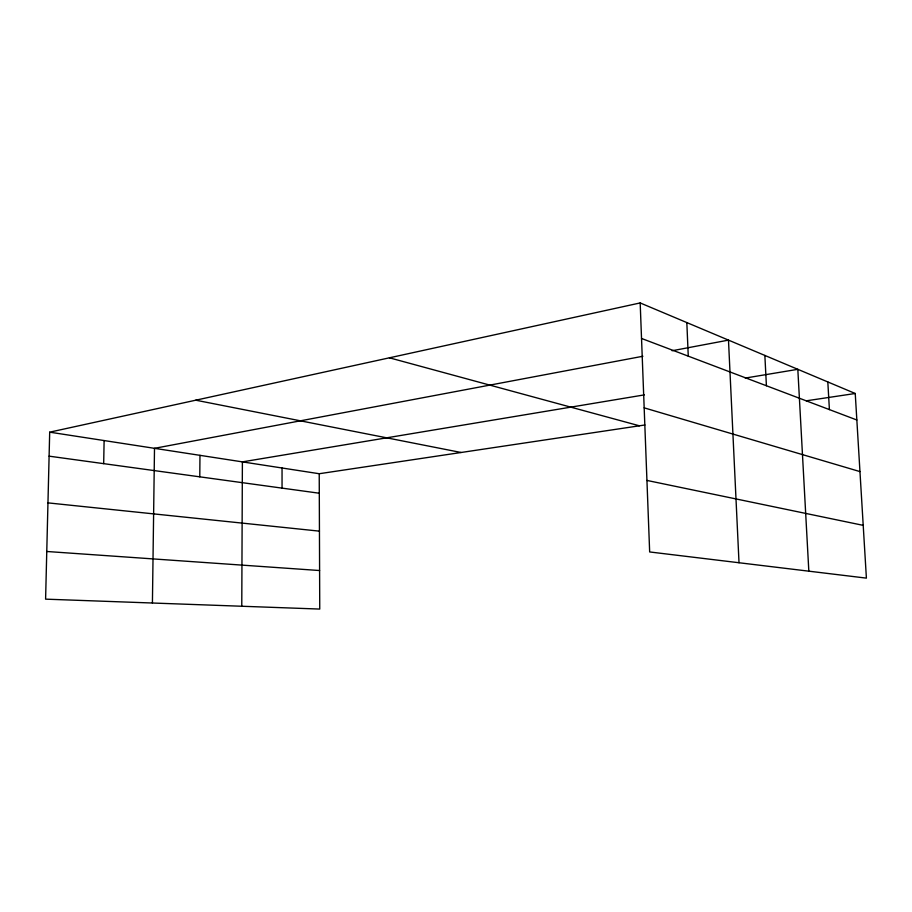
<?xml version="1.0" encoding="UTF-8"?>
<svg xmlns="http://www.w3.org/2000/svg" width="912" height="912" viewBox="0 0 912 912"><rect width="100%" height="100%" fill="white"/><g stroke="black" fill="none" stroke-linecap="round" stroke-linejoin="round"><path stroke-width="1.37" d="M282.047 488.125L282.047 467.993M241.771 606.241L242.387 461.871L644.339 394.885M199.785 476.828L199.967 455.339M152.418 603.014L154.504 448.328L642.903 356.25M103.683 463.649L104.116 440.553M49.693 432.163L45.6 599.15L319.747 609.068L319.223 473.727L49.693 432.163L640.178 302.932L855.239 393.494L866.4 578.128L649.663 551.954L640.178 302.932M672.098 350.744L728.483 340.119L739.016 562.738M745.264 378.07L797.818 369.314L808.83 571.174M319.223 473.727L644.898 424.981M806.288 400.813L855.239 393.494M46.763 551.486L319.599 570.536M47.96 502.877L319.451 531.149M49.1 456.16L319.303 493.232M195.761 400.197L461.073 452.489M646.939 480.43L863.208 525.358M389.424 357.812L639.403 425.801M644.168 407.846L859.959 471.595M641.524 338.455L856.835 419.987M827.822 381.946L829.407 409.591M764.86 355.441L766.411 385.742M686.827 322.574L688.264 356.147"/></g></svg>
